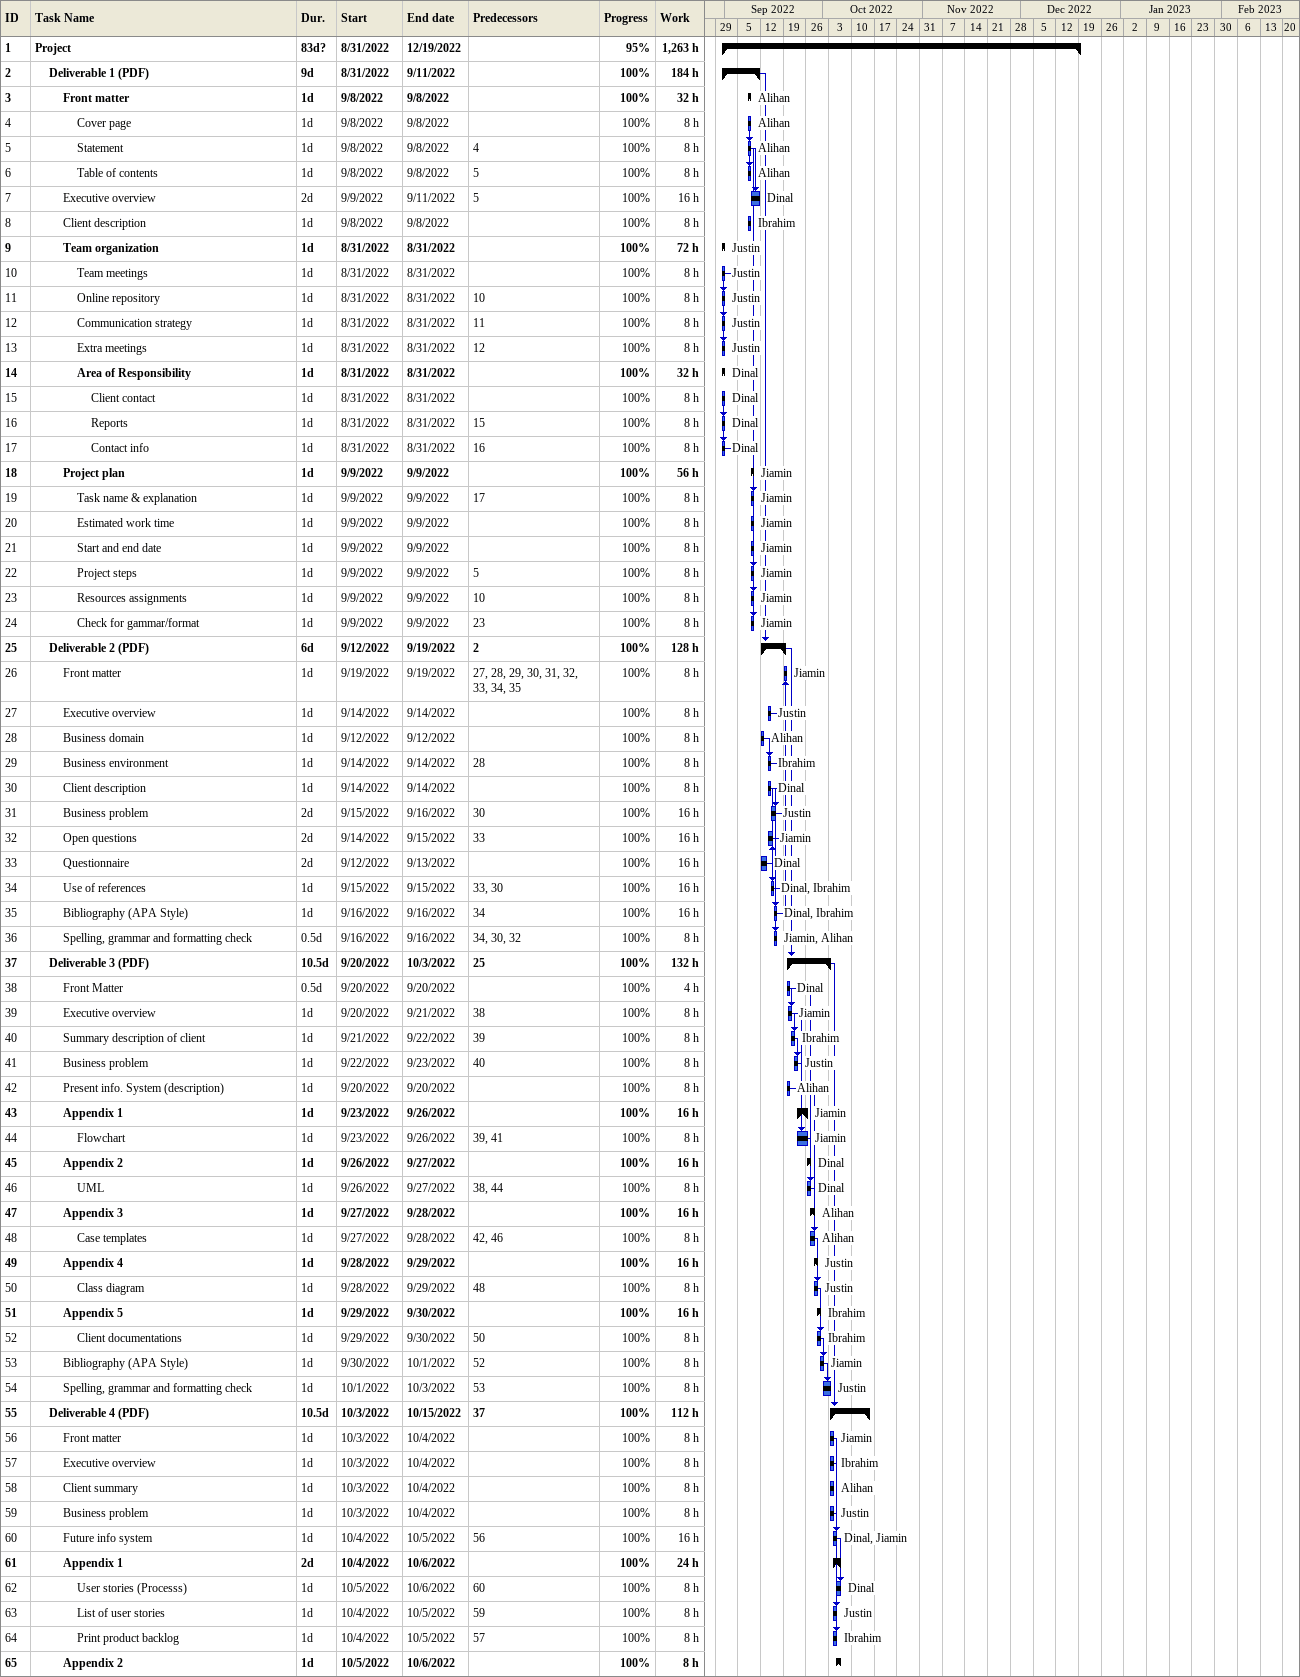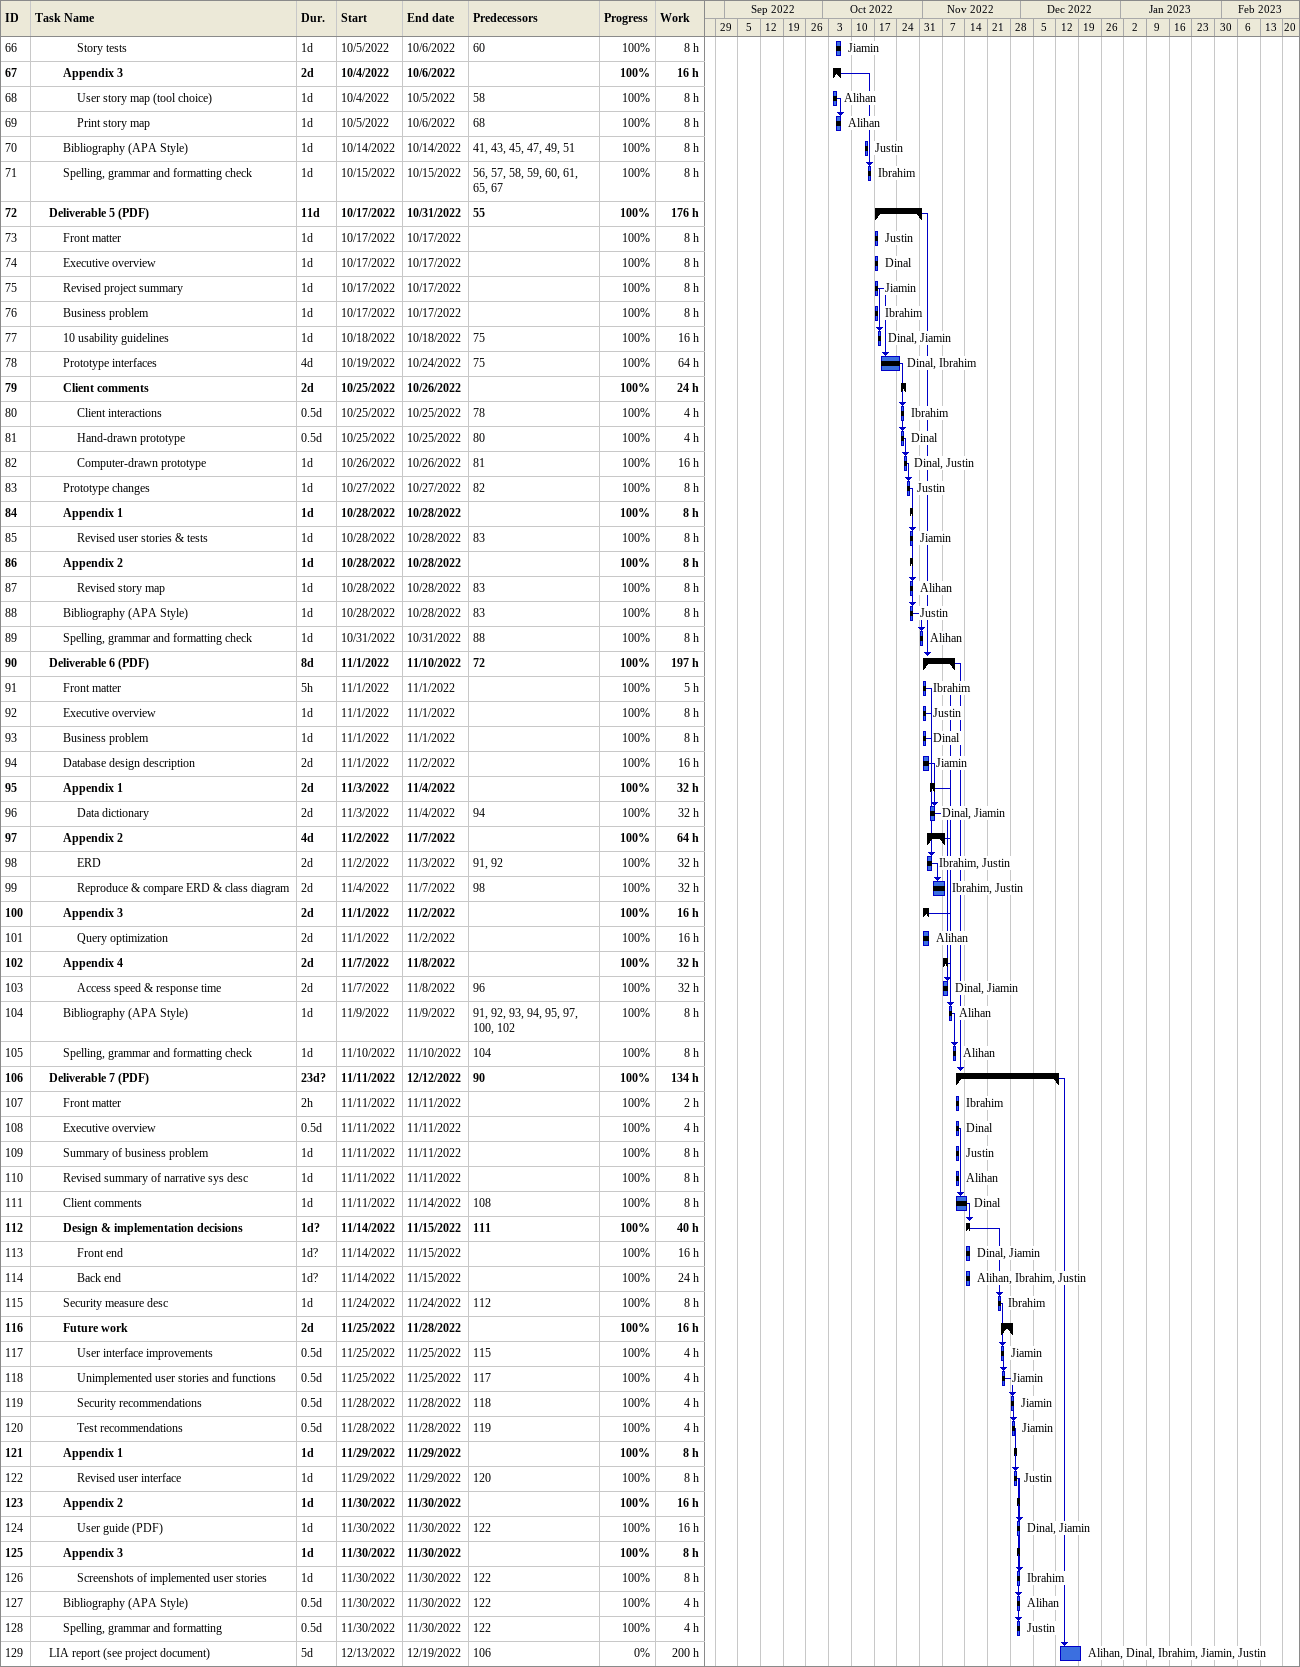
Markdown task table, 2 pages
| ID | Level | Task | Duration | Start | Finish | Predecessors | Resources | % complete | Work (h) |
|---|---|---|---|---|---|---|---|---|---|
| 1 | 1 | **Project** | 83d? | 2022-08-31 | 2022-12-19 |  |  | 95 | 1263 |
| 2 | 2 | **Deliverable 1 (PDF)** | 9d | 2022-08-31 | 2022-09-11 |  |  | 100 | 184 |
| 3 | 3 | **Front matter** | 1d | 2022-09-08 | 2022-09-08 |  | Alihan | 100 | 32 |
| 4 | 4 | Cover page | 1d | 2022-09-08 | 2022-09-08 |  | Alihan | 100 | 8 |
| 5 | 4 | Statement | 1d | 2022-09-08 | 2022-09-08 | 4 | Alihan | 100 | 8 |
| 6 | 4 | Table of contents | 1d | 2022-09-08 | 2022-09-08 | 5 | Alihan | 100 | 8 |
| 7 | 3 | Executive overview | 2d | 2022-09-09 | 2022-09-11 | 5 | Dinal | 100 | 16 |
| 8 | 3 | Client description | 1d | 2022-09-08 | 2022-09-08 |  | Ibrahim | 100 | 8 |
| 9 | 3 | **Team organization** | 1d | 2022-08-31 | 2022-08-31 |  | Justin | 100 | 72 |
| 10 | 4 | Team meetings | 1d | 2022-08-31 | 2022-08-31 |  | Justin | 100 | 8 |
| 11 | 4 | Online repository | 1d | 2022-08-31 | 2022-08-31 | 10 | Justin | 100 | 8 |
| 12 | 4 | Communication strategy | 1d | 2022-08-31 | 2022-08-31 | 11 | Justin | 100 | 8 |
| 13 | 4 | Extra meetings | 1d | 2022-08-31 | 2022-08-31 | 12 | Justin | 100 | 8 |
| 14 | 4 | **Area of Responsibility** | 1d | 2022-08-31 | 2022-08-31 |  | Dinal | 100 | 32 |
| 15 | 5 | Client contact | 1d | 2022-08-31 | 2022-08-31 |  | Dinal | 100 | 8 |
| 16 | 5 | Reports | 1d | 2022-08-31 | 2022-08-31 | 15 | Dinal | 100 | 8 |
| 17 | 5 | Contact info | 1d | 2022-08-31 | 2022-08-31 | 16 | Dinal | 100 | 8 |
| 18 | 3 | **Project plan** | 1d | 2022-09-09 | 2022-09-09 |  | Jiamin | 100 | 56 |
| 19 | 4 | Task name & explanation | 1d | 2022-09-09 | 2022-09-09 | 17 | Jiamin | 100 | 8 |
| 20 | 4 | Estimated work time | 1d | 2022-09-09 | 2022-09-09 |  | Jiamin | 100 | 8 |
| 21 | 4 | Start and end date | 1d | 2022-09-09 | 2022-09-09 |  | Jiamin | 100 | 8 |
| 22 | 4 | Project steps | 1d | 2022-09-09 | 2022-09-09 | 5 | Jiamin | 100 | 8 |
| 23 | 4 | Resources assignments | 1d | 2022-09-09 | 2022-09-09 | 10 | Jiamin | 100 | 8 |
| 24 | 4 | Check for gammar/format | 1d | 2022-09-09 | 2022-09-09 | 23 | Jiamin | 100 | 8 |
| 25 | 2 | **Deliverable 2 (PDF)** | 6d | 2022-09-12 | 2022-09-19 | 2 |  | 100 | 128 |
| 26 | 3 | Front matter | 1d | 2022-09-19 | 2022-09-19 | 27, 28, 29, 30, 31, 32, 33, 34, 35 | Jiamin | 100 | 8 |
| 27 | 3 | Executive overview | 1d | 2022-09-14 | 2022-09-14 |  | Justin | 100 | 8 |
| 28 | 3 | Business domain | 1d | 2022-09-12 | 2022-09-12 |  | Alihan | 100 | 8 |
| 29 | 3 | Business environment | 1d | 2022-09-14 | 2022-09-14 | 28 | Ibrahim | 100 | 8 |
| 30 | 3 | Client description | 1d | 2022-09-14 | 2022-09-14 |  | Dinal | 100 | 8 |
| 31 | 3 | Business problem | 2d | 2022-09-15 | 2022-09-16 | 30 | Justin | 100 | 16 |
| 32 | 3 | Open questions | 2d | 2022-09-14 | 2022-09-15 | 33 | Jiamin | 100 | 16 |
| 33 | 3 | Questionnaire | 2d | 2022-09-12 | 2022-09-13 |  | Dinal | 100 | 16 |
| 34 | 3 | Use of references | 1d | 2022-09-15 | 2022-09-15 | 33, 30 | Dinal, Ibrahim | 100 | 16 |
| 35 | 3 | Bibliography (APA Style) | 1d | 2022-09-16 | 2022-09-16 | 34 | Dinal, Ibrahim | 100 | 16 |
| 36 | 3 | Spelling, grammar and formatting check | 0.5d | 2022-09-16 | 2022-09-16 | 34, 30, 32 | Jiamin, Alihan | 100 | 8 |
| 37 | 2 | **Deliverable 3 (PDF)** | 10.5d | 2022-09-20 | 2022-10-03 | 25 |  | 100 | 132 |
| 38 | 3 | Front Matter | 0.5d | 2022-09-20 | 2022-09-20 |  | Dinal | 100 | 4 |
| 39 | 3 | Executive overview | 1d | 2022-09-20 | 2022-09-21 | 38 | Jiamin | 100 | 8 |
| 40 | 3 | Summary description of client | 1d | 2022-09-21 | 2022-09-22 | 39 | Ibrahim | 100 | 8 |
| 41 | 3 | Business problem | 1d | 2022-09-22 | 2022-09-23 | 40 | Justin | 100 | 8 |
| 42 | 3 | Present info. System (description) | 1d | 2022-09-20 | 2022-09-20 |  | Alihan | 100 | 8 |
| 43 | 3 | **Appendix 1** | 1d | 2022-09-23 | 2022-09-26 |  | Jiamin | 100 | 16 |
| 44 | 4 | Flowchart | 1d | 2022-09-23 | 2022-09-26 | 39, 41 | Jiamin | 100 | 8 |
| 45 | 3 | **Appendix 2** | 1d | 2022-09-26 | 2022-09-27 |  | Dinal | 100 | 16 |
| 46 | 4 | UML | 1d | 2022-09-26 | 2022-09-27 | 38, 44 | Dinal | 100 | 8 |
| 47 | 3 | **Appendix 3** | 1d | 2022-09-27 | 2022-09-28 |  | Alihan | 100 | 16 |
| 48 | 4 | Case templates | 1d | 2022-09-27 | 2022-09-28 | 42, 46 | Alihan | 100 | 8 |
| 49 | 3 | **Appendix 4** | 1d | 2022-09-28 | 2022-09-29 |  | Justin | 100 | 16 |
| 50 | 4 | Class diagram | 1d | 2022-09-28 | 2022-09-29 | 48 | Justin | 100 | 8 |
| 51 | 3 | **Appendix 5** | 1d | 2022-09-29 | 2022-09-30 |  | Ibrahim | 100 | 16 |
| 52 | 4 | Client documentations | 1d | 2022-09-29 | 2022-09-30 | 50 | Ibrahim | 100 | 8 |
| 53 | 3 | Bibliography (APA Style) | 1d | 2022-09-30 | 2022-10-01 | 52 | Jiamin | 100 | 8 |
| 54 | 3 | Spelling, grammar and formatting check | 1d | 2022-10-01 | 2022-10-03 | 53 | Justin | 100 | 8 |
| 55 | 2 | **Deliverable 4 (PDF)** | 10.5d | 2022-10-03 | 2022-10-15 | 37 |  | 100 | 112 |
| 56 | 3 | Front matter | 1d | 2022-10-03 | 2022-10-04 |  | Jiamin | 100 | 8 |
| 57 | 3 | Executive overview | 1d | 2022-10-03 | 2022-10-04 |  | Ibrahim | 100 | 8 |
| 58 | 3 | Client summary | 1d | 2022-10-03 | 2022-10-04 |  | Alihan | 100 | 8 |
| 59 | 3 | Business problem | 1d | 2022-10-03 | 2022-10-04 |  | Justin | 100 | 8 |
| 60 | 3 | Future info system | 1d | 2022-10-04 | 2022-10-05 | 56 | Dinal, Jiamin | 100 | 16 |
| 61 | 3 | **Appendix 1** | 2d | 2022-10-04 | 2022-10-06 |  |  | 100 | 24 |
| 62 | 4 | User stories (Processs) | 1d | 2022-10-05 | 2022-10-06 | 60 | Dinal | 100 | 8 |
| 63 | 4 | List of user stories | 1d | 2022-10-04 | 2022-10-05 | 59 | Justin | 100 | 8 |
| 64 | 4 | Print product backlog | 1d | 2022-10-04 | 2022-10-05 | 57 | Ibrahim | 100 | 8 |
| 65 | 3 | **Appendix 2** | 1d | 2022-10-05 | 2022-10-06 |  |  | 100 | 8 |
| 66 | 4 | Story tests | 1d | 2022-10-05 | 2022-10-06 | 60 | Jiamin | 100 | 8 |
| 67 | 3 | **Appendix 3** | 2d | 2022-10-04 | 2022-10-06 |  |  | 100 | 16 |
| 68 | 4 | User story map (tool choice) | 1d | 2022-10-04 | 2022-10-05 | 58 | Alihan | 100 | 8 |
| 69 | 4 | Print story map | 1d | 2022-10-05 | 2022-10-06 | 68 | Alihan | 100 | 8 |
| 70 | 3 | Bibliography (APA Style) | 1d | 2022-10-14 | 2022-10-14 | 41, 43, 45, 47, 49, 51 | Justin | 100 | 8 |
| 71 | 3 | Spelling, grammar and formatting check | 1d | 2022-10-15 | 2022-10-15 | 56, 57, 58, 59, 60, 61, 65, 67 | Ibrahim | 100 | 8 |
| 72 | 2 | **Deliverable 5 (PDF)** | 11d | 2022-10-17 | 2022-10-31 | 55 |  | 100 | 176 |
| 73 | 3 | Front matter | 1d | 2022-10-17 | 2022-10-17 |  | Justin | 100 | 8 |
| 74 | 3 | Executive overview | 1d | 2022-10-17 | 2022-10-17 |  | Dinal | 100 | 8 |
| 75 | 3 | Revised project summary | 1d | 2022-10-17 | 2022-10-17 |  | Jiamin | 100 | 8 |
| 76 | 3 | Business problem | 1d | 2022-10-17 | 2022-10-17 |  | Ibrahim | 100 | 8 |
| 77 | 3 | 10 usability guidelines | 1d | 2022-10-18 | 2022-10-18 | 75 | Dinal, Jiamin | 100 | 16 |
| 78 | 3 | Prototype interfaces | 4d | 2022-10-19 | 2022-10-24 | 75 | Dinal, Ibrahim | 100 | 64 |
| 79 | 3 | **Client comments** | 2d | 2022-10-25 | 2022-10-26 |  |  | 100 | 24 |
| 80 | 4 | Client interactions | 0.5d | 2022-10-25 | 2022-10-25 | 78 | Ibrahim | 100 | 4 |
| 81 | 4 | Hand-drawn prototype | 0.5d | 2022-10-25 | 2022-10-25 | 80 | Dinal | 100 | 4 |
| 82 | 4 | Computer-drawn prototype | 1d | 2022-10-26 | 2022-10-26 | 81 | Dinal, Justin | 100 | 16 |
| 83 | 3 | Prototype changes | 1d | 2022-10-27 | 2022-10-27 | 82 | Justin | 100 | 8 |
| 84 | 3 | **Appendix 1** | 1d | 2022-10-28 | 2022-10-28 |  |  | 100 | 8 |
| 85 | 4 | Revised user stories & tests | 1d | 2022-10-28 | 2022-10-28 | 83 | Jiamin | 100 | 8 |
| 86 | 3 | **Appendix 2** | 1d | 2022-10-28 | 2022-10-28 |  |  | 100 | 8 |
| 87 | 4 | Revised story map | 1d | 2022-10-28 | 2022-10-28 | 83 | Alihan | 100 | 8 |
| 88 | 3 | Bibliography (APA Style) | 1d | 2022-10-28 | 2022-10-28 | 83 | Justin | 100 | 8 |
| 89 | 3 | Spelling, grammar and formatting check | 1d | 2022-10-31 | 2022-10-31 | 88 | Alihan | 100 | 8 |
| 90 | 2 | **Deliverable 6 (PDF)** | 8d | 2022-11-01 | 2022-11-10 | 72 |  | 100 | 197 |
| 91 | 3 | Front matter | 5h | 2022-11-01 | 2022-11-01 |  | Ibrahim | 100 | 5 |
| 92 | 3 | Executive overview | 1d | 2022-11-01 | 2022-11-01 |  | Justin | 100 | 8 |
| 93 | 3 | Business problem | 1d | 2022-11-01 | 2022-11-01 |  | Dinal | 100 | 8 |
| 94 | 3 | Database design description | 2d | 2022-11-01 | 2022-11-02 |  | Jiamin | 100 | 16 |
| 95 | 3 | **Appendix 1** | 2d | 2022-11-03 | 2022-11-04 |  |  | 100 | 32 |
| 96 | 4 | Data dictionary | 2d | 2022-11-03 | 2022-11-04 | 94 | Dinal, Jiamin | 100 | 32 |
| 97 | 3 | **Appendix 2** | 4d | 2022-11-02 | 2022-11-07 |  |  | 100 | 64 |
| 98 | 4 | ERD | 2d | 2022-11-02 | 2022-11-03 | 91, 92 | Ibrahim, Justin | 100 | 32 |
| 99 | 4 | Reproduce & compare ERD & class diagram | 2d | 2022-11-04 | 2022-11-07 | 98 | Ibrahim, Justin | 100 | 32 |
| 100 | 3 | **Appendix 3** | 2d | 2022-11-01 | 2022-11-02 |  |  | 100 | 16 |
| 101 | 4 | Query optimization | 2d | 2022-11-01 | 2022-11-02 |  | Alihan | 100 | 16 |
| 102 | 3 | **Appendix 4** | 2d | 2022-11-07 | 2022-11-08 |  |  | 100 | 32 |
| 103 | 4 | Access speed & response time | 2d | 2022-11-07 | 2022-11-08 | 96 | Dinal, Jiamin | 100 | 32 |
| 104 | 3 | Bibliography (APA Style) | 1d | 2022-11-09 | 2022-11-09 | 91, 92, 93, 94, 95, 97, 100, 102 | Alihan | 100 | 8 |
| 105 | 3 | Spelling, grammar and formatting check | 1d | 2022-11-10 | 2022-11-10 | 104 | Alihan | 100 | 8 |
| 106 | 2 | **Deliverable 7 (PDF)** | 23d? | 2022-11-11 | 2022-12-12 | 90 |  | 100 | 134 |
| 107 | 3 | Front matter | 2h | 2022-11-11 | 2022-11-11 |  | Ibrahim | 100 | 2 |
| 108 | 3 | Executive overview | 0.5d | 2022-11-11 | 2022-11-11 |  | Dinal | 100 | 4 |
| 109 | 3 | Summary of business problem | 1d | 2022-11-11 | 2022-11-11 |  | Justin | 100 | 8 |
| 110 | 3 | Revised summary of narrative sys desc | 1d | 2022-11-11 | 2022-11-11 |  | Alihan | 100 | 8 |
| 111 | 3 | Client comments | 1d | 2022-11-11 | 2022-11-14 | 108 | Dinal | 100 | 8 |
| 112 | 3 | **Design & implementation decisions** | 1d? | 2022-11-14 | 2022-11-15 | 111 |  | 100 | 40 |
| 113 | 4 | Front end | 1d? | 2022-11-14 | 2022-11-15 |  | Dinal, Jiamin | 100 | 16 |
| 114 | 4 | Back end | 1d? | 2022-11-14 | 2022-11-15 |  | Alihan, Ibrahim, Justin | 100 | 24 |
| 115 | 3 | Security measure desc | 1d | 2022-11-24 | 2022-11-24 | 112 | Ibrahim | 100 | 8 |
| 116 | 3 | **Future work** | 2d | 2022-11-25 | 2022-11-28 |  |  | 100 | 16 |
| 117 | 4 | User interface improvements | 0.5d | 2022-11-25 | 2022-11-25 | 115 | Jiamin | 100 | 4 |
| 118 | 4 | Unimplemented user stories and functions | 0.5d | 2022-11-25 | 2022-11-25 | 117 | Jiamin | 100 | 4 |
| 119 | 4 | Security recommendations | 0.5d | 2022-11-28 | 2022-11-28 | 118 | Jiamin | 100 | 4 |
| 120 | 4 | Test recommendations | 0.5d | 2022-11-28 | 2022-11-28 | 119 | Jiamin | 100 | 4 |
| 121 | 3 | **Appendix 1** | 1d | 2022-11-29 | 2022-11-29 |  |  | 100 | 8 |
| 122 | 4 | Revised user interface | 1d | 2022-11-29 | 2022-11-29 | 120 | Justin | 100 | 8 |
| 123 | 3 | **Appendix 2** | 1d | 2022-11-30 | 2022-11-30 |  |  | 100 | 16 |
| 124 | 4 | User guide (PDF) | 1d | 2022-11-30 | 2022-11-30 | 122 | Dinal, Jiamin | 100 | 16 |
| 125 | 3 | **Appendix 3** | 1d | 2022-11-30 | 2022-11-30 |  |  | 100 | 8 |
| 126 | 4 | Screenshots of implemented user stories | 1d | 2022-11-30 | 2022-11-30 | 122 | Ibrahim | 100 | 8 |
| 127 | 3 | Bibliography (APA Style) | 0.5d | 2022-11-30 | 2022-11-30 | 122 | Alihan | 100 | 4 |
| 128 | 3 | Spelling, grammar and formatting | 0.5d | 2022-11-30 | 2022-11-30 | 122 | Justin | 100 | 4 |
| 129 | 2 | LIA report (see project document) | 5d | 2022-12-13 | 2022-12-19 | 106 | Alihan, Dinal, Ibrahim, Jiamin, Justin | 0 | 200 |
